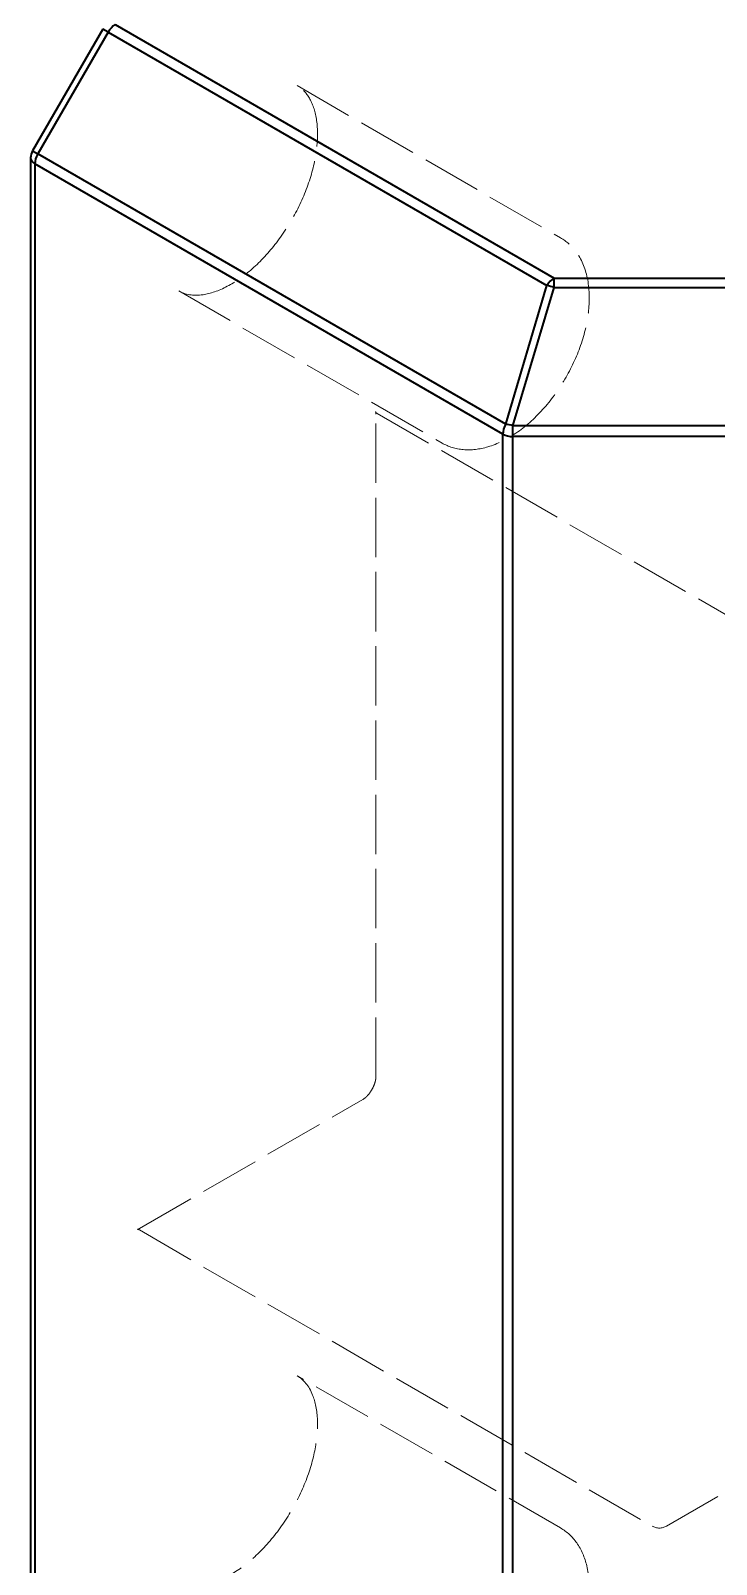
# Model space of a CAD drawing. Header units: millimetres. Extents: x 0 to 3567, y 0 to 2523.
# Drawn here: x 3241.56 to 3247.29, y 2194.32 to 2207.13 of the extents above; entities that cross this region are included whole.
import ezdxf

# ---------------------------------------------------------------- set-up
doc = ezdxf.new("R2010")
doc.units = ezdxf.units.MM
doc.header["$LTSCALE"] = 3
doc.linetypes.add('DASHED', pattern=[0.2067, 0.1654, -0.0413])
for name, color, linetype, lineweight, true_color in [('가려진 것(ISO)', 2, 'DASHED', 18, 0xffff00), ('가시적인 것(ISO)', 3, 'Continuous', 40, 0x00ff00), ('가시적인 좁은 것(ISO)', 3, 'Continuous', 35, 0x00ff00)]:
    doc.layers.add(name, color=color, linetype=linetype, lineweight=lineweight, true_color=true_color)

msp = doc.modelspace()

# ---------------------------------------------------------------- linework, layer by layer
at = {"layer": '가려진 것(ISO)'}
for p, q in [((3243.7909, 2206.6711), (3245.9915, 2205.4005)), ((3242.8009, 2204.9563), (3245.0015, 2203.6858)), ((3244.4487, 2198.3917), (3244.4487, 2203.9276)), ((3244.459, 2203.9335), (3248.744, 2201.4595)), ((3242.4722, 2197.1239), (3244.339, 2198.2017)), ((3242.4722, 2197.1121), (3246.7573, 2194.6381)), ((3245.9915, 2194.6228), (3243.7909, 2195.8933)), ((3246.8773, 2194.6381), (3248.744, 2195.7159))]:
    msp.add_line(p, q, dxfattribs=at)
msp.add_arc((3246.8173, 2194.742), 0.12, 240, 300, dxfattribs=at)
for points, knots in [([(3242.8009, 2204.9563), (3242.8544, 2204.9254), (3242.921, 2204.9127), (3243.0653, 2204.9339), (3243.1343, 2204.9569), (3243.2751, 2205.0313), (3243.3464, 2205.0811), (3243.4862, 2205.2041), (3243.5546, 2205.2776), (3243.6805, 2205.4414), (3243.738, 2205.5319), (3243.8353, 2205.7198), (3243.8751, 2205.8174), (3243.9327, 2206.0082), (3243.9507, 2206.1015), (3243.9643, 2206.273), (3243.9601, 2206.3512), (3243.9332, 2206.4854), (3243.9104, 2206.5409), (3243.8561, 2206.6226), (3243.8257, 2206.651), (3243.7909, 2206.6711)], [3.9269908, 3.9269908, 3.9269908, 3.9269908, 4.3555519, 4.3555519, 4.6697159, 4.6697159, 4.969259, 4.969259, 5.2717243, 5.2717243, 5.5772553, 5.5772553, 5.8834278, 5.8834278, 6.1875925, 6.1875925, 6.4880329, 6.4880329, 6.7902592, 6.7902592, 7.0685835, 7.0685835, 7.0685835, 7.0685835]), ([(3245.0015, 2203.6858), (3245.055, 2203.6549), (3245.1156, 2203.6365), (3245.246, 2203.6248), (3245.3161, 2203.6335), (3245.4647, 2203.6776), (3245.5433, 2203.7167), (3245.6974, 2203.8216), (3245.7728, 2203.8885), (3245.9107, 2204.0412), (3245.9734, 2204.127), (3246.0808, 2204.3088), (3246.1256, 2204.4048), (3246.1932, 2204.599), (3246.216, 2204.6971), (3246.236, 2204.8875), (3246.2331, 2204.9797), (3246.1981, 2205.1469), (3246.1667, 2205.2227), (3246.0847, 2205.3324), (3246.0413, 2205.3718), (3245.9915, 2205.4005)], [3.9269908, 3.9269908, 3.9269908, 3.9269908, 4.1883086, 4.1883086, 4.4739831, 4.4739831, 4.8016593, 4.8016593, 5.142473, 5.142473, 5.4806067, 5.4806067, 5.8169358, 5.8169358, 6.1547396, 6.1547396, 6.4955133, 6.4955133, 6.8256224, 6.8256224, 7.0685835, 7.0685835, 7.0685835, 7.0685835]), ([(3244.4487, 2203.9276), (3244.4487, 2203.9324), (3244.4483, 2203.9364), (3244.4474, 2203.9423), (3244.4469, 2203.9443), (3244.4463, 2203.946), (3244.4463, 2203.9458), (3244.4475, 2203.9437), (3244.4488, 2203.9418), (3244.453, 2203.9376), (3244.4558, 2203.9353), (3244.459, 2203.9335)], [6.28318531, 6.28318531, 6.28318531, 6.28318531, 6.44026494, 6.44026494, 6.59734457, 6.59734457, 6.75442421, 6.75442421, 6.91150384, 6.91150384, 7.06858347, 7.06858347, 7.06858347, 7.06858347]), ([(3244.339, 2198.2017), (3244.3445, 2198.2049), (3244.3509, 2198.2093), (3244.3651, 2198.221), (3244.373, 2198.2284), (3244.3889, 2198.2461), (3244.3971, 2198.2565), (3244.4124, 2198.2793), (3244.4195, 2198.2917), (3244.4315, 2198.3168), (3244.4365, 2198.3295), (3244.4437, 2198.3531), (3244.4461, 2198.3641), (3244.4483, 2198.3805), (3244.4487, 2198.3866), (3244.4487, 2198.3917)], [4.712389, 4.712389, 4.712389, 4.712389, 4.9191126, 4.9191126, 5.1425741, 5.1425741, 5.3816287, 5.3816287, 5.629603, 5.629603, 5.8772675, 5.8772675, 6.1149315, 6.1149315, 6.2831853, 6.2831853, 6.2831853, 6.2831853]), ([(3242.4722, 2197.1121), (3242.4691, 2197.1139), (3242.4657, 2197.1152), (3242.46, 2197.1167), (3242.4577, 2197.1169), (3242.4553, 2197.1169), (3242.4551, 2197.1168), (3242.4569, 2197.1171), (3242.4588, 2197.1176), (3242.4644, 2197.1198), (3242.468, 2197.1215), (3242.4722, 2197.1239)], [3.92699082, 3.92699082, 3.92699082, 3.92699082, 4.08407045, 4.08407045, 4.24115008, 4.24115008, 4.39822972, 4.39822972, 4.55530935, 4.55530935, 4.71238898, 4.71238898, 4.71238898, 4.71238898]), ([(3243.7909, 2195.8933), (3243.8444, 2195.8624), (3243.8888, 2195.8111), (3243.9425, 2195.6756), (3243.9571, 2195.6043), (3243.9631, 2195.4452), (3243.9556, 2195.3585), (3243.9189, 2195.1759), (3243.8895, 2195.0799), (3243.8106, 2194.8889), (3243.761, 2194.794), (3243.6469, 2194.6157), (3243.5823, 2194.5325), (3243.4459, 2194.3872), (3243.3741, 2194.3249), (3243.2324, 2194.2274), (3243.1625, 2194.1919), (3243.0328, 2194.1482), (3242.9734, 2194.1401), (3242.8755, 2194.1464), (3242.8357, 2194.1585), (3242.8009, 2194.1786)], [5.4977871, 5.4977871, 5.4977871, 5.4977871, 5.9263483, 5.9263483, 6.2405122, 6.2405122, 6.5400553, 6.5400553, 6.8425207, 6.8425207, 7.1480516, 7.1480516, 7.4542241, 7.4542241, 7.7583888, 7.7583888, 8.0588293, 8.0588293, 8.3610555, 8.3610555, 8.6393798, 8.6393798, 8.6393798, 8.6393798]), ([(3245.9915, 2194.6228), (3246.045, 2194.5919), (3246.0912, 2194.5486), (3246.1666, 2194.4416), (3246.1941, 2194.3765), (3246.2302, 2194.2257), (3246.2356, 2194.1381), (3246.2218, 2193.9522), (3246.2016, 2193.8535), (3246.1383, 2193.6576), (3246.0954, 2193.5605), (3245.9917, 2193.3766), (3245.9309, 2193.2898), (3245.7965, 2193.1341), (3245.7229, 2193.0653), (3245.568, 2192.9528), (3245.4867, 2192.9092), (3245.3244, 2192.8559), (3245.2431, 2192.8452), (3245.1071, 2192.8614), (3245.0513, 2192.8793), (3245.0015, 2192.9081)], [5.4977871, 5.4977871, 5.4977871, 5.4977871, 5.7591049, 5.7591049, 6.0447794, 6.0447794, 6.3724556, 6.3724556, 6.7132694, 6.7132694, 7.0514031, 7.0514031, 7.3877321, 7.3877321, 7.7255359, 7.7255359, 8.0663096, 8.0663096, 8.3964188, 8.3964188, 8.6393798, 8.6393798, 8.6393798, 8.6393798])]:
    msp.add_open_spline(points, degree=3, knots=knots, dxfattribs=at)
at = {"layer": '가시적인 것(ISO)'}
for p, q in [((3242.1664, 2207.1432), (3241.5798, 2206.127)), ((3241.5637, 2206.067), (3241.5637, 2192.921))]:
    msp.add_line(p, q, dxfattribs=at)
msp.add_arc((3241.6837, 2206.067), 0.12, 150, 180, dxfattribs=at)
at = {"layer": '가시적인 좁은 것(ISO)'}
for p, q in [((3242.2704, 2207.1812), (3245.9379, 2205.0638)), ((3242.2104, 2207.1179), (3241.6237, 2206.1017)), ((3242.2104, 2207.1179), (3242.1664, 2207.1432)), ((3242.2104, 2207.1179), (3245.8779, 2205.0004)), ((3241.5798, 2206.127), (3241.6237, 2206.1017)), ((3241.5988, 2206.0181), (3241.5988, 2192.872)), ((3245.5093, 2203.7603), (3241.5988, 2206.0181)), ((3245.5342, 2203.844), (3241.6237, 2206.1017)), ((3245.5342, 2203.844), (3245.8779, 2205.0004)), ((3245.5942, 2203.8296), (3245.9379, 2204.9861)), ((3245.9379, 2205.0638), (3248.1209, 2205.0638)), ((3245.9379, 2204.9861), (3245.9379, 2205.0638)), ((3245.9379, 2204.9861), (3248.1209, 2204.9861)), ((3248.4646, 2203.8296), (3245.5942, 2203.8296)), ((3245.5942, 2203.74), (3245.5942, 2203.8296)), ((3245.5093, 2190.6142), (3245.5093, 2203.7603)), ((3248.4646, 2203.74), (3245.5942, 2203.74)), ((3245.5942, 2190.594), (3245.5942, 2203.74))]:
    msp.add_line(p, q, dxfattribs=at)
for centre, major_axis, ratio, start_param, end_param in [((3242.2704, 2207.0832), (0.06, 0.1039), 0.5773503, 0.7853982, 1.5707963), ((3241.6837, 2206.067), (-0.12, 0), 0.5773503, 0, 0.7853982), ((3241.6837, 2206.067), (-0.06, -0.1039), 0.5773503, 4.712389, 5.4977871), ((3245.9379, 2204.9658), (-0.06, -0.1039), 0.5773503, 3.9269908, 4.712389), ((3245.9379, 2204.9658), (0.115, -0.0342), 0.1622843, 1.6189855, 2.1670139), ((3245.5942, 2203.8093), (0.06, 0.1039), 0.5773503, 1.5707963, 2.3561945), ((3245.5942, 2203.8093), (0.115, -0.0342), 0.1622843, 1.6189855, 2.1670139), ((3245.5942, 2203.8093), (-0.12, 0), 0.5773503, 0.7853982, 1.5707963)]:
    msp.add_ellipse(centre, major_axis=major_axis, ratio=ratio, start_param=start_param, end_param=end_param, dxfattribs=at)

doc.saveas('drawing.dxf')
